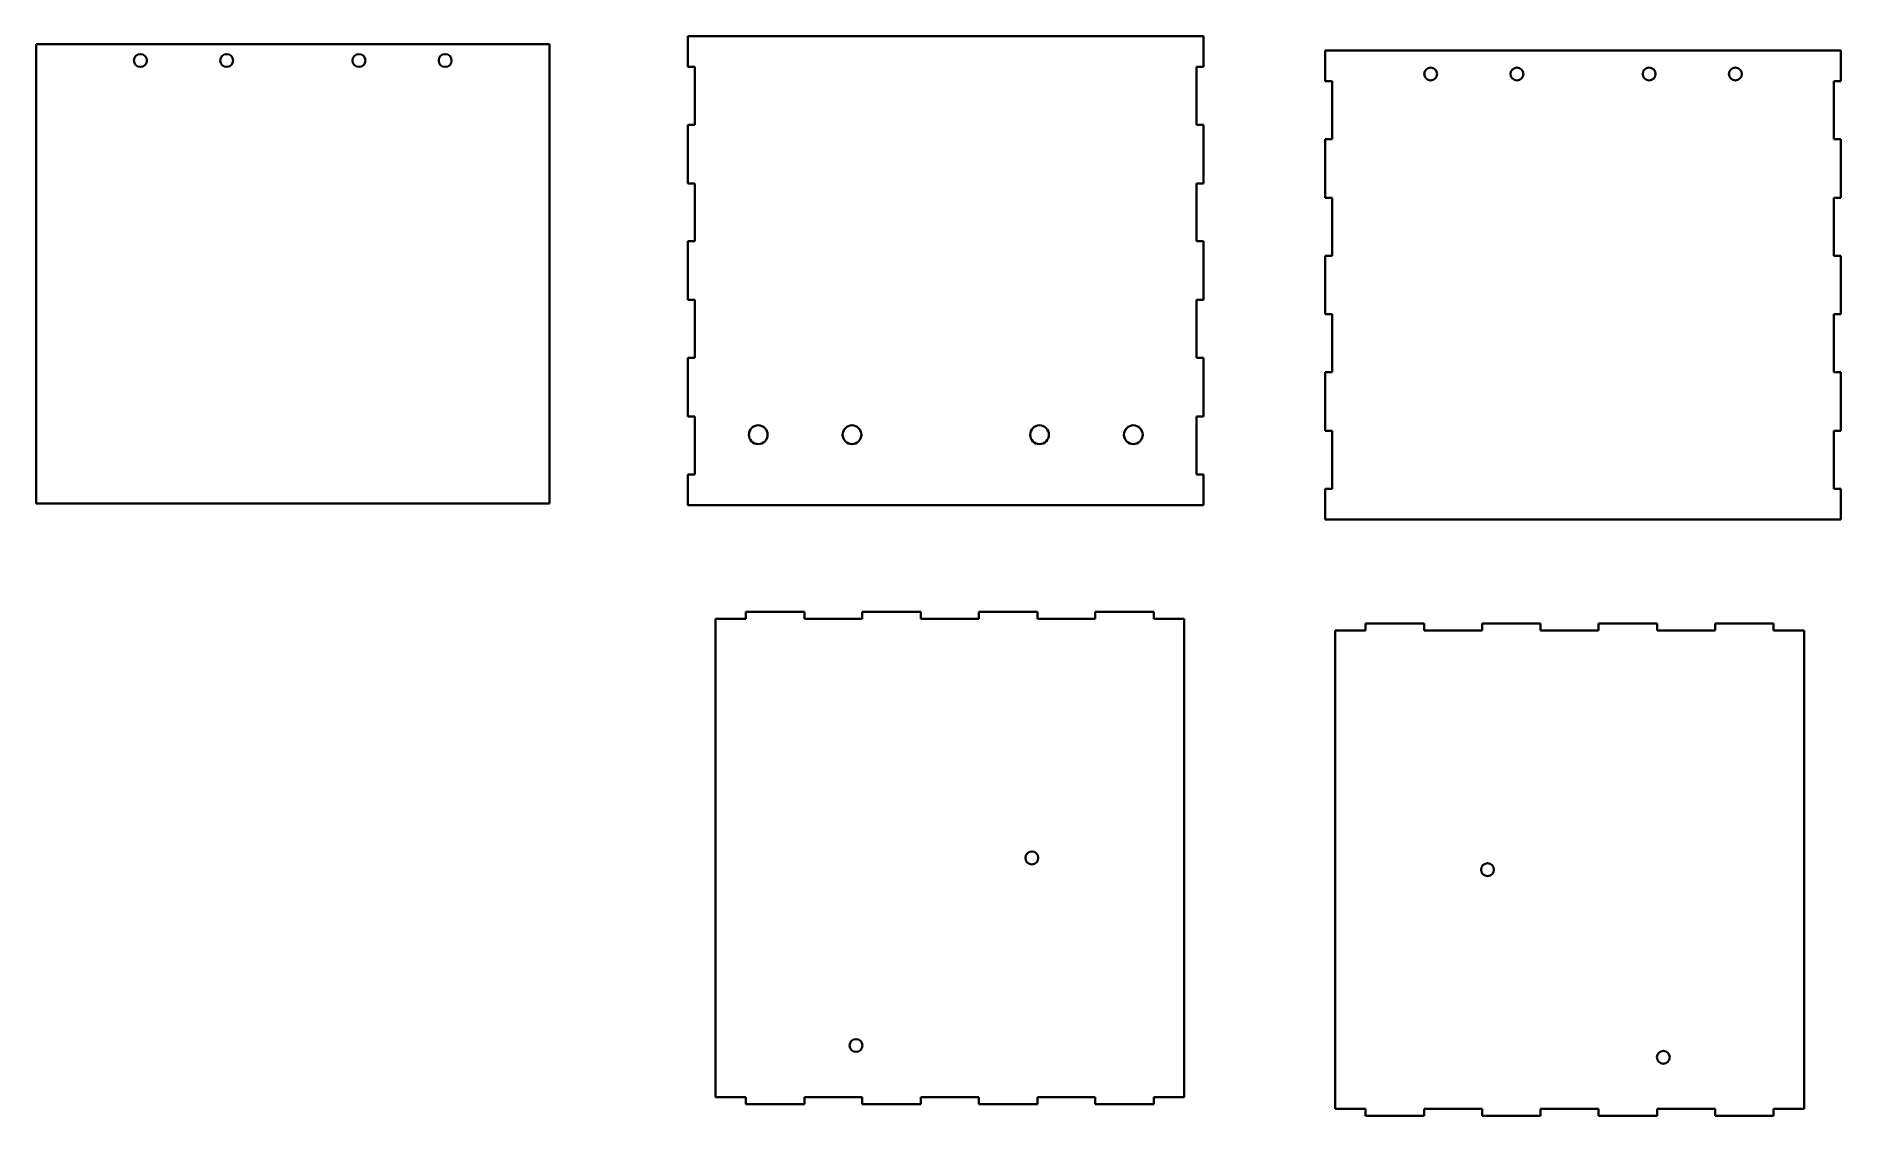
# Model space of a CAD drawing. Header units: millimetres. Extents: x 21 to 791, y 4 to 465.
import ezdxf

# ---------------------------------------------------------------- set-up
doc = ezdxf.new("R2010")
doc.units = ezdxf.units.MM

msp = doc.modelspace()

# ---------------------------------------------------------------- linework, layer by layer
at = {"color": 7, "lineweight": 35}
for p, q in [((299.25, 464.88), (519.25, 464.88)), ((299.25, 451.78), (299.25, 464.88)), ((519.25, 464.88), (519.25, 451.78)), ((21.21, 461.48), (240.21, 461.48)), ((21.21, 265.48), (21.21, 461.48)), ((240.21, 265.48), (240.21, 461.48)), ((571.08, 458.74), (791.08, 458.74)), ((571.08, 445.64), (571.08, 458.74)), ((791.08, 458.74), (791.08, 445.64)), ((302.25, 451.78), (299.25, 451.78)), ((302.25, 451.78), (302.25, 427.08)), ((516.25, 451.78), (516.25, 427.08)), ((516.25, 451.78), (519.25, 451.78)), ((574.08, 445.64), (571.08, 445.64)), ((574.08, 445.64), (574.08, 420.94)), ((788.08, 445.64), (788.08, 420.94)), ((788.08, 445.64), (791.08, 445.64)), ((299.25, 402.08), (299.25, 427.08)), ((302.25, 427.08), (299.25, 427.08)), ((516.25, 427.08), (519.25, 427.08)), ((519.25, 427.08), (519.25, 402.08)), ((574.08, 420.94), (571.08, 420.94)), ((571.08, 395.94), (571.08, 420.94)), ((788.08, 420.94), (791.08, 420.94)), ((791.08, 420.94), (791.08, 395.94)), ((299.25, 402.08), (302.25, 402.08)), ((302.25, 402.08), (302.25, 377.38)), ((516.25, 402.08), (516.25, 377.38)), ((519.25, 402.08), (516.25, 402.08)), ((571.08, 395.94), (574.08, 395.94)), ((574.08, 395.94), (574.08, 371.24)), ((788.08, 395.94), (788.08, 371.24)), ((791.08, 395.94), (788.08, 395.94)), ((299.25, 377.38), (302.25, 377.38)), ((299.25, 352.38), (299.25, 377.38)), ((519.25, 377.38), (516.25, 377.38)), ((519.25, 377.38), (519.25, 352.38)), ((574.08, 371.24), (571.08, 371.24)), ((571.08, 346.24), (571.08, 371.24)), ((788.08, 371.24), (791.08, 371.24)), ((791.08, 371.24), (791.08, 346.24)), ((299.25, 352.38), (302.25, 352.38)), ((302.25, 327.68), (302.25, 352.38)), ((516.25, 327.68), (516.25, 352.38)), ((519.25, 352.38), (516.25, 352.38)), ((574.08, 346.24), (571.08, 346.24)), ((574.08, 321.54), (574.08, 346.24)), ((788.08, 321.54), (788.08, 346.24)), ((788.08, 346.24), (791.08, 346.24)), ((299.25, 327.68), (302.25, 327.68)), ((299.25, 302.68), (299.25, 327.68)), ((519.25, 327.68), (516.25, 327.68)), ((519.25, 327.68), (519.25, 302.68)), ((571.08, 296.54), (571.08, 321.54)), ((571.08, 321.54), (574.08, 321.54)), ((791.08, 321.54), (788.08, 321.54)), ((791.08, 321.54), (791.08, 296.54)), ((302.25, 302.68), (299.25, 302.68)), ((302.25, 277.98), (302.25, 302.68)), ((516.25, 277.98), (516.25, 302.68)), ((516.25, 302.68), (519.25, 302.68)), ((574.08, 296.54), (571.08, 296.54)), ((574.08, 271.84), (574.08, 296.54)), ((788.08, 271.84), (788.08, 296.54)), ((788.08, 296.54), (791.08, 296.54)), ((302.25, 277.98), (299.25, 277.98)), ((299.25, 264.88), (299.25, 277.98)), ((516.25, 277.98), (519.25, 277.98)), ((519.25, 277.98), (519.25, 264.88)), ((574.08, 271.84), (571.08, 271.84)), ((571.08, 258.74), (571.08, 271.84)), ((788.08, 271.84), (791.08, 271.84)), ((791.08, 271.84), (791.08, 258.74)), ((21.21, 265.48), (240.21, 265.48)), ((519.25, 264.88), (299.25, 264.88)), ((791.08, 258.74), (571.08, 258.74)), ((323.93, 216.38), (310.98, 216.38)), ((310.98, 12.38), (310.98, 216.38)), ((323.93, 219.38), (348.93, 219.38)), ((323.93, 219.38), (323.93, 216.38)), ((348.93, 216.38), (348.93, 219.38)), ((373.63, 216.38), (348.93, 216.38)), ((373.63, 219.38), (398.63, 219.38)), ((373.63, 219.38), (373.63, 216.38)), ((398.63, 216.38), (398.63, 219.38)), ((410.98, 216.38), (398.63, 216.38)), ((410.98, 216.38), (423.33, 216.38)), ((423.33, 219.38), (448.33, 219.38)), ((423.33, 216.38), (423.33, 219.38)), ((448.33, 219.38), (448.33, 216.38)), ((448.33, 216.38), (473.03, 216.38)), ((473.03, 216.38), (473.03, 219.38)), ((473.03, 219.38), (498.03, 219.38)), ((498.03, 219.38), (498.03, 216.38)), ((498.03, 216.38), (510.98, 216.38)), ((510.98, 216.38), (510.98, 12.38)), ((575.35, 211.36), (575.35, 7.36)), ((588.3, 211.36), (575.35, 211.36)), ((613.3, 214.36), (588.3, 214.36)), ((588.3, 211.36), (588.3, 214.36)), ((613.3, 211.36), (613.3, 214.36)), ((638, 211.36), (613.3, 211.36)), ((663, 214.36), (638, 214.36)), ((638, 211.36), (638, 214.36)), ((663, 211.36), (663, 214.36)), ((675.35, 211.36), (663, 211.36)), ((687.7, 211.36), (675.35, 211.36)), ((712.7, 214.36), (687.7, 214.36)), ((687.7, 211.36), (687.7, 214.36)), ((712.7, 211.36), (712.7, 214.36)), ((737.4, 211.36), (712.7, 211.36)), ((762.4, 214.36), (737.4, 214.36)), ((737.4, 211.36), (737.4, 214.36)), ((762.4, 211.36), (762.4, 214.36)), ((775.35, 211.36), (762.4, 211.36)), ((775.35, 7.36), (775.35, 211.36)), ((323.93, 12.38), (310.98, 12.38)), ((323.93, 9.38), (323.93, 12.38)), ((348.93, 9.38), (323.93, 9.38)), ((348.93, 12.38), (348.93, 9.38)), ((373.63, 12.38), (348.93, 12.38)), ((373.63, 9.38), (373.63, 12.38)), ((398.63, 9.38), (373.63, 9.38)), ((398.63, 12.38), (398.63, 9.38)), ((410.98, 12.38), (398.63, 12.38)), ((410.98, 12.38), (423.33, 12.38)), ((423.33, 12.38), (423.33, 9.38)), ((448.33, 9.38), (423.33, 9.38)), ((448.33, 9.38), (448.33, 12.38)), ((448.33, 12.38), (473.03, 12.38)), ((473.03, 12.38), (473.03, 9.38)), ((498.03, 9.38), (473.03, 9.38)), ((498.03, 9.38), (498.03, 12.38)), ((498.03, 12.38), (510.98, 12.38)), ((588.3, 7.36), (575.35, 7.36)), ((588.3, 7.36), (588.3, 4.36)), ((588.3, 4.36), (613.3, 4.36)), ((613.3, 7.36), (613.3, 4.36)), ((638, 7.36), (613.3, 7.36)), ((638, 7.36), (638, 4.36)), ((638, 4.36), (663, 4.36)), ((663, 7.36), (663, 4.36)), ((675.35, 7.36), (663, 7.36)), ((687.7, 7.36), (675.35, 7.36)), ((687.7, 7.36), (687.7, 4.36)), ((687.7, 4.36), (712.7, 4.36)), ((712.7, 7.36), (712.7, 4.36)), ((737.4, 7.36), (712.7, 7.36)), ((737.4, 7.36), (737.4, 4.36)), ((737.4, 4.36), (762.4, 4.36)), ((762.4, 7.36), (762.4, 4.36)), ((775.35, 7.36), (762.4, 7.36))]:
    msp.add_line(p, q, dxfattribs=at)
for centre, radius in [((65.71, 454.48), 2.75), ((102.51, 454.48), 2.75), ((158.91, 454.48), 2.75), ((195.71, 454.48), 2.75), ((616.08, 448.74), 2.75), ((652.88, 448.74), 2.75), ((709.28, 448.74), 2.75), ((746.08, 448.74), 2.75), ((329.25, 294.88), 4), ((369.25, 294.88), 4), ((449.25, 294.88), 4), ((489.25, 294.88), 4), ((445.98, 114.38), 2.75), ((640.35, 109.36), 2.75), ((370.98, 34.38), 2.75), ((715.35, 29.36), 2.75)]:
    msp.add_circle(centre, radius, dxfattribs=at)

doc.saveas('drawing.dxf')
